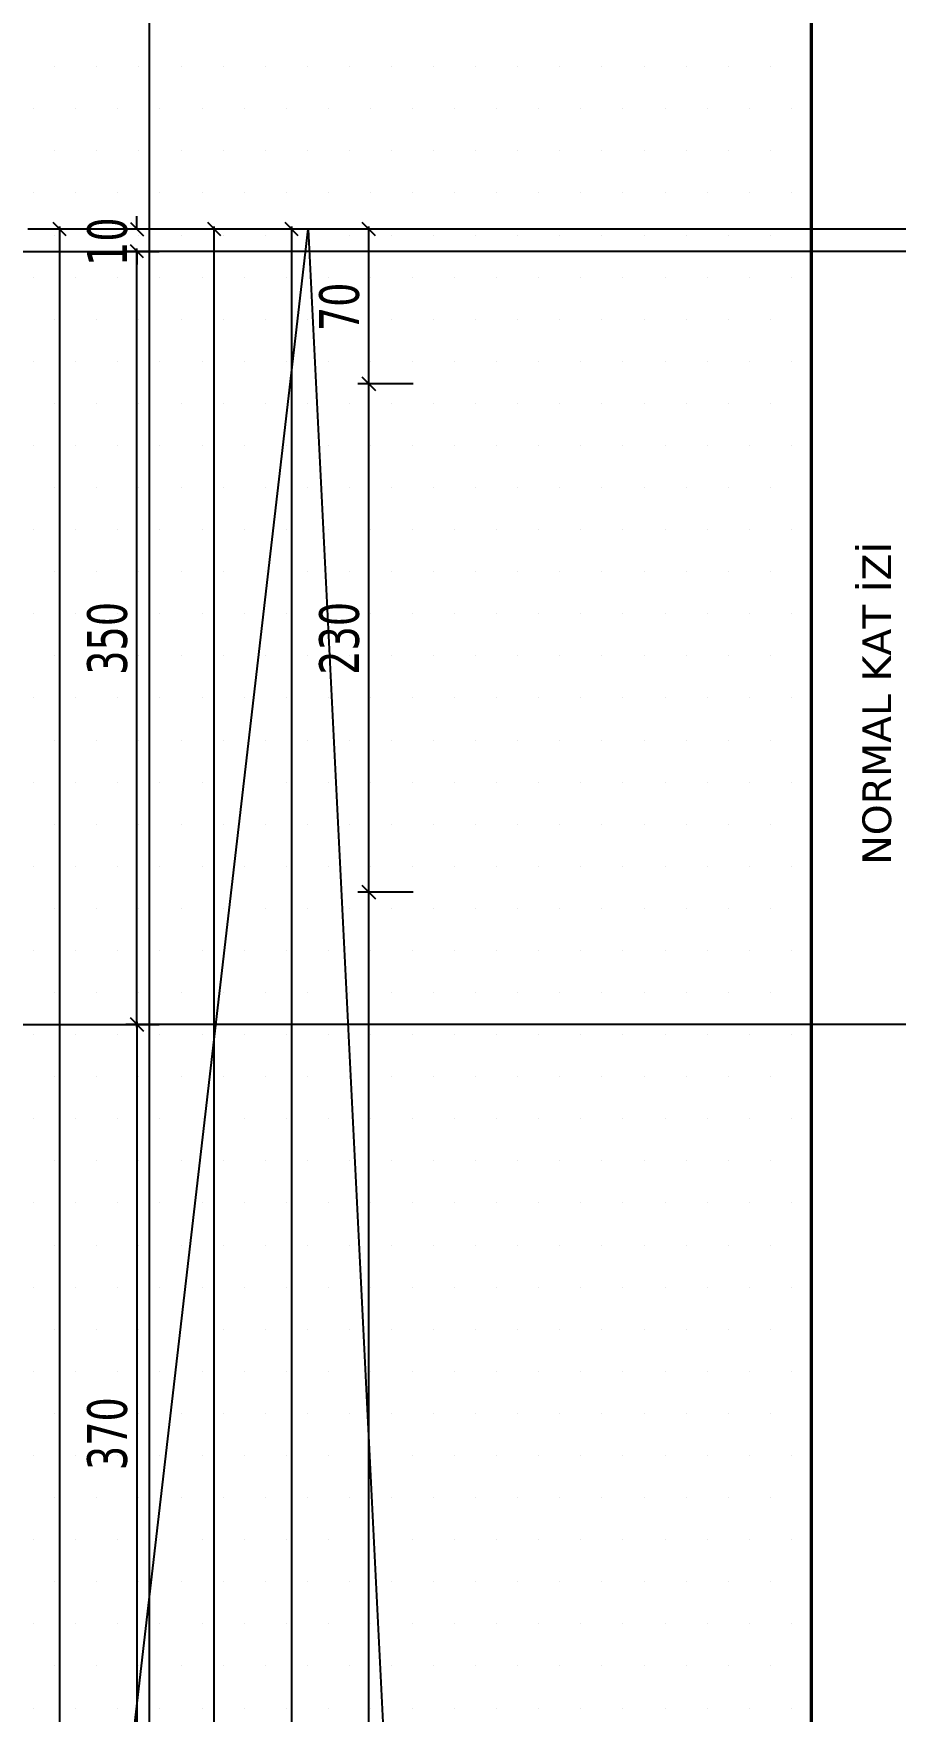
# Model space of a CAD drawing. Header units: millimetres. Extents: x 43168.9 to 43194.6, y -25545.1 to -25543.4.
# Drawn here: x 43171.4535 to 43171.5315, y -25543.9721 to -25543.8202 of the extents above; entities that cross this region are included whole.
import ezdxf
from ezdxf.enums import TextEntityAlignment as Align

# ---------------------------------------------------------------- set-up
doc = ezdxf.new("R2010")
doc.units = ezdxf.units.MM
doc.header["$LTSCALE"] = 200
doc.linetypes.add('DASHDOT', pattern=[1, 0.5, -0.25, 0, -0.25])
doc.linetypes.add('DASHDOT2', pattern=[0.5, 0.25, -0.125, 0, -0.125])
for name, color, linetype in [('aks_sgh', 5, 'DASHDOT2'), ('olcuaks_sgh', 41, 'Continuous'), ('olcudis_sgh', 185, 'Continuous'), ('vaziyet-01_sgh', 33, 'Continuous'), ('yapi-yaklasma_sgh', 41, 'DASHDOT'), ('yazi-merdi_sgh', 9, 'Continuous')]:
    doc.layers.add(name, color=color, linetype=linetype)
doc.layers.add('cim_sgh', color=7, linetype='Continuous', true_color=0x248f00)
doc.styles.add('dim', font='VERDANA.TTF', dxfattribs={"width": 0.7})
doc.styles.add('text1', font='VERDANA.TTF')

msp = doc.modelspace()

# ---------------------------------------------------------------- linework, layer by layer
at = {"color": 0, "linetype": 'ByBlock', "lineweight": -2}
for p, q in [((43171.45648, -25543.83852), (43171.45528, -25543.83732)), ((43171.46228, -25543.83732), (43171.46348, -25543.83852)), ((43171.47048, -25543.83852), (43171.46928, -25543.83732)), ((43171.47748, -25543.83852), (43171.47628, -25543.83732)), ((43171.48448, -25543.83852), (43171.48328, -25543.83732)), ((43171.46348, -25543.84052), (43171.46228, -25543.83932)), ((43171.46348, -25543.84052), (43171.46228, -25543.83932)), ((43171.48448, -25543.85252), (43171.48328, -25543.85132)), ((43171.48328, -25543.85132), (43171.48448, -25543.85252)), ((43171.48448, -25543.89852), (43171.48328, -25543.89732)), ((43171.48328, -25543.89732), (43171.48448, -25543.89852)), ((43171.46228, -25543.90931), (43171.46348, -25543.91051)), ((43171.46348, -25543.91051), (43171.46228, -25543.90931))]:
    msp.add_line(p, q, dxfattribs=at)
for p, q in [((43171.4422, -25543.83992), (43171.46488, -25543.83992)), ((43171.4422, -25543.90991), (43171.46488, -25543.90991))]:
    msp.add_line(p, q)
at = {"layer": 'aks_sgh'}
for p, q in [((43172.26688, -25543.83992), (43171.46488, -25543.83992)), ((43172.26688, -25543.90991), (43171.46488, -25543.90991))]:
    msp.add_line(p, q, dxfattribs=at)
at = {"layer": 'cim_sgh'}
for p, q in [((43171.45544, -25543.8232), (43171.45544, -25543.8232)), ((43171.45925, -25543.8232), (43171.45925, -25543.8232)), ((43171.46306, -25543.8232), (43171.46306, -25543.8232)), ((43171.46687, -25543.8232), (43171.46687, -25543.8232)), ((43171.47068, -25543.8232), (43171.47068, -25543.8232)), ((43171.47449, -25543.8232), (43171.47449, -25543.8232)), ((43171.4783, -25543.8232), (43171.4783, -25543.8232)), ((43171.48211, -25543.8232), (43171.48211, -25543.8232)), ((43171.48592, -25543.8232), (43171.48592, -25543.8232)), ((43171.48973, -25543.8232), (43171.48973, -25543.8232)), ((43171.49354, -25543.8232), (43171.49354, -25543.8232)), ((43171.49735, -25543.8232), (43171.49735, -25543.8232)), ((43171.50116, -25543.8232), (43171.50116, -25543.8232)), ((43171.50497, -25543.8232), (43171.50497, -25543.8232)), ((43171.50878, -25543.8232), (43171.50878, -25543.8232)), ((43171.51259, -25543.8232), (43171.51259, -25543.8232)), ((43171.5164, -25543.8232), (43171.5164, -25543.8232)), ((43171.52021, -25543.8232), (43171.52021, -25543.8232)), ((43171.45353, -25543.82701), (43171.45353, -25543.82701)), ((43171.45734, -25543.82701), (43171.45734, -25543.82701)), ((43171.46115, -25543.82701), (43171.46115, -25543.82701)), ((43171.46496, -25543.82701), (43171.46496, -25543.82701)), ((43171.46877, -25543.82701), (43171.46877, -25543.82701)), ((43171.47258, -25543.82701), (43171.47258, -25543.82701)), ((43171.47639, -25543.82701), (43171.47639, -25543.82701)), ((43171.4802, -25543.82701), (43171.4802, -25543.82701)), ((43171.48401, -25543.82701), (43171.48401, -25543.82701)), ((43171.48782, -25543.82701), (43171.48782, -25543.82701)), ((43171.49163, -25543.82701), (43171.49163, -25543.82701)), ((43171.49544, -25543.82701), (43171.49544, -25543.82701)), ((43171.49925, -25543.82701), (43171.49925, -25543.82701)), ((43171.50306, -25543.82701), (43171.50306, -25543.82701)), ((43171.50687, -25543.82701), (43171.50687, -25543.82701)), ((43171.51068, -25543.82701), (43171.51068, -25543.82701)), ((43171.51449, -25543.82701), (43171.51449, -25543.82701)), ((43171.5183, -25543.82701), (43171.5183, -25543.82701)), ((43171.52211, -25543.82701), (43171.52211, -25543.82701)), ((43171.45544, -25543.83082), (43171.45544, -25543.83082)), ((43171.45925, -25543.83082), (43171.45925, -25543.83082)), ((43171.46306, -25543.83082), (43171.46306, -25543.83082)), ((43171.46687, -25543.83082), (43171.46687, -25543.83082)), ((43171.47068, -25543.83082), (43171.47068, -25543.83082)), ((43171.47449, -25543.83082), (43171.47449, -25543.83082)), ((43171.4783, -25543.83082), (43171.4783, -25543.83082)), ((43171.48211, -25543.83082), (43171.48211, -25543.83082)), ((43171.48592, -25543.83082), (43171.48592, -25543.83082)), ((43171.48973, -25543.83082), (43171.48973, -25543.83082)), ((43171.49354, -25543.83082), (43171.49354, -25543.83082)), ((43171.49735, -25543.83082), (43171.49735, -25543.83082)), ((43171.50116, -25543.83082), (43171.50116, -25543.83082)), ((43171.50497, -25543.83082), (43171.50497, -25543.83082)), ((43171.50878, -25543.83082), (43171.50878, -25543.83082)), ((43171.51259, -25543.83082), (43171.51259, -25543.83082)), ((43171.5164, -25543.83082), (43171.5164, -25543.83082)), ((43171.52021, -25543.83082), (43171.52021, -25543.83082)), ((43171.45353, -25543.83463), (43171.45353, -25543.83463)), ((43171.45734, -25543.83463), (43171.45734, -25543.83463)), ((43171.46115, -25543.83463), (43171.46115, -25543.83463)), ((43171.46496, -25543.83463), (43171.46496, -25543.83463)), ((43171.46877, -25543.83463), (43171.46877, -25543.83463)), ((43171.47258, -25543.83463), (43171.47258, -25543.83463)), ((43171.47639, -25543.83463), (43171.47639, -25543.83463)), ((43171.4802, -25543.83463), (43171.4802, -25543.83463)), ((43171.48401, -25543.83463), (43171.48401, -25543.83463)), ((43171.48782, -25543.83463), (43171.48782, -25543.83463)), ((43171.49163, -25543.83463), (43171.49163, -25543.83463)), ((43171.49544, -25543.83463), (43171.49544, -25543.83463)), ((43171.49925, -25543.83463), (43171.49925, -25543.83463)), ((43171.50306, -25543.83463), (43171.50306, -25543.83463)), ((43171.50687, -25543.83463), (43171.50687, -25543.83463)), ((43171.51068, -25543.83463), (43171.51068, -25543.83463)), ((43171.51449, -25543.83463), (43171.51449, -25543.83463)), ((43171.5183, -25543.83463), (43171.5183, -25543.83463)), ((43171.52211, -25543.83463), (43171.52211, -25543.83463)), ((43171.45544, -25543.83844), (43171.45544, -25543.83844)), ((43171.45925, -25543.83844), (43171.45925, -25543.83844)), ((43171.46306, -25543.83844), (43171.46306, -25543.83844)), ((43171.46687, -25543.83844), (43171.46687, -25543.83844)), ((43171.47068, -25543.83844), (43171.47068, -25543.83844)), ((43171.47449, -25543.83844), (43171.47449, -25543.83844)), ((43171.4783, -25543.83844), (43171.4783, -25543.83844)), ((43171.48211, -25543.83844), (43171.48211, -25543.83844)), ((43171.48592, -25543.83844), (43171.48592, -25543.83844)), ((43171.48973, -25543.83844), (43171.48973, -25543.83844)), ((43171.49354, -25543.83844), (43171.49354, -25543.83844)), ((43171.49735, -25543.83844), (43171.49735, -25543.83844)), ((43171.50116, -25543.83844), (43171.50116, -25543.83844)), ((43171.50497, -25543.83844), (43171.50497, -25543.83844)), ((43171.50878, -25543.83844), (43171.50878, -25543.83844)), ((43171.51259, -25543.83844), (43171.51259, -25543.83844)), ((43171.5164, -25543.83844), (43171.5164, -25543.83844)), ((43171.52021, -25543.83844), (43171.52021, -25543.83844)), ((43171.45353, -25543.84225), (43171.45353, -25543.84225)), ((43171.45734, -25543.84225), (43171.45734, -25543.84225)), ((43171.46115, -25543.84225), (43171.46115, -25543.84225)), ((43171.46496, -25543.84225), (43171.46496, -25543.84225)), ((43171.46877, -25543.84225), (43171.46877, -25543.84225)), ((43171.47258, -25543.84225), (43171.47258, -25543.84225)), ((43171.47639, -25543.84225), (43171.47639, -25543.84225)), ((43171.4802, -25543.84225), (43171.4802, -25543.84225)), ((43171.48401, -25543.84225), (43171.48401, -25543.84225)), ((43171.48782, -25543.84225), (43171.48782, -25543.84225)), ((43171.49163, -25543.84225), (43171.49163, -25543.84225)), ((43171.49544, -25543.84225), (43171.49544, -25543.84225)), ((43171.49925, -25543.84225), (43171.49925, -25543.84225)), ((43171.50306, -25543.84225), (43171.50306, -25543.84225)), ((43171.50687, -25543.84225), (43171.50687, -25543.84225)), ((43171.51068, -25543.84225), (43171.51068, -25543.84225)), ((43171.51449, -25543.84225), (43171.51449, -25543.84225)), ((43171.5183, -25543.84225), (43171.5183, -25543.84225)), ((43171.52211, -25543.84225), (43171.52211, -25543.84225)), ((43171.45544, -25543.84606), (43171.45544, -25543.84606)), ((43171.45925, -25543.84606), (43171.45925, -25543.84606)), ((43171.46306, -25543.84606), (43171.46306, -25543.84606)), ((43171.46687, -25543.84606), (43171.46687, -25543.84606)), ((43171.47068, -25543.84606), (43171.47068, -25543.84606)), ((43171.47449, -25543.84606), (43171.47449, -25543.84606)), ((43171.4783, -25543.84606), (43171.4783, -25543.84606)), ((43171.48211, -25543.84606), (43171.48211, -25543.84606)), ((43171.48592, -25543.84606), (43171.48592, -25543.84606)), ((43171.48973, -25543.84606), (43171.48973, -25543.84606)), ((43171.49354, -25543.84606), (43171.49354, -25543.84606)), ((43171.49735, -25543.84606), (43171.49735, -25543.84606)), ((43171.50116, -25543.84606), (43171.50116, -25543.84606)), ((43171.50497, -25543.84606), (43171.50497, -25543.84606)), ((43171.50878, -25543.84606), (43171.50878, -25543.84606)), ((43171.51259, -25543.84606), (43171.51259, -25543.84606)), ((43171.5164, -25543.84606), (43171.5164, -25543.84606)), ((43171.52021, -25543.84606), (43171.52021, -25543.84606)), ((43171.45353, -25543.84987), (43171.45353, -25543.84987)), ((43171.45734, -25543.84987), (43171.45734, -25543.84987)), ((43171.46115, -25543.84987), (43171.46115, -25543.84987)), ((43171.46496, -25543.84987), (43171.46496, -25543.84987)), ((43171.46877, -25543.84987), (43171.46877, -25543.84987)), ((43171.47258, -25543.84987), (43171.47258, -25543.84987)), ((43171.47639, -25543.84987), (43171.47639, -25543.84987)), ((43171.4802, -25543.84987), (43171.4802, -25543.84987)), ((43171.48401, -25543.84987), (43171.48401, -25543.84987)), ((43171.48782, -25543.84987), (43171.48782, -25543.84987)), ((43171.49163, -25543.84987), (43171.49163, -25543.84987)), ((43171.49544, -25543.84987), (43171.49544, -25543.84987)), ((43171.49925, -25543.84987), (43171.49925, -25543.84987)), ((43171.50306, -25543.84987), (43171.50306, -25543.84987)), ((43171.50687, -25543.84987), (43171.50687, -25543.84987)), ((43171.51068, -25543.84987), (43171.51068, -25543.84987)), ((43171.51449, -25543.84987), (43171.51449, -25543.84987)), ((43171.5183, -25543.84987), (43171.5183, -25543.84987)), ((43171.52211, -25543.84987), (43171.52211, -25543.84987)), ((43171.45544, -25543.85368), (43171.45544, -25543.85368)), ((43171.45925, -25543.85368), (43171.45925, -25543.85368)), ((43171.46306, -25543.85368), (43171.46306, -25543.85368)), ((43171.46687, -25543.85368), (43171.46687, -25543.85368)), ((43171.47068, -25543.85368), (43171.47068, -25543.85368)), ((43171.47449, -25543.85368), (43171.47449, -25543.85368)), ((43171.4783, -25543.85368), (43171.4783, -25543.85368)), ((43171.48211, -25543.85368), (43171.48211, -25543.85368)), ((43171.48592, -25543.85368), (43171.48592, -25543.85368)), ((43171.48973, -25543.85368), (43171.48973, -25543.85368)), ((43171.49354, -25543.85368), (43171.49354, -25543.85368)), ((43171.49735, -25543.85368), (43171.49735, -25543.85368)), ((43171.50116, -25543.85368), (43171.50116, -25543.85368)), ((43171.50497, -25543.85368), (43171.50497, -25543.85368)), ((43171.50878, -25543.85368), (43171.50878, -25543.85368)), ((43171.51259, -25543.85368), (43171.51259, -25543.85368)), ((43171.5164, -25543.85368), (43171.5164, -25543.85368)), ((43171.52021, -25543.85368), (43171.52021, -25543.85368)), ((43171.45353, -25543.85749), (43171.45353, -25543.85749)), ((43171.45734, -25543.85749), (43171.45734, -25543.85749)), ((43171.46115, -25543.85749), (43171.46115, -25543.85749)), ((43171.46496, -25543.85749), (43171.46496, -25543.85749)), ((43171.46877, -25543.85749), (43171.46877, -25543.85749)), ((43171.47258, -25543.85749), (43171.47258, -25543.85749)), ((43171.47639, -25543.85749), (43171.47639, -25543.85749)), ((43171.4802, -25543.85749), (43171.4802, -25543.85749)), ((43171.48401, -25543.85749), (43171.48401, -25543.85749)), ((43171.48782, -25543.85749), (43171.48782, -25543.85749)), ((43171.49163, -25543.85749), (43171.49163, -25543.85749)), ((43171.49544, -25543.85749), (43171.49544, -25543.85749)), ((43171.49925, -25543.85749), (43171.49925, -25543.85749)), ((43171.50306, -25543.85749), (43171.50306, -25543.85749)), ((43171.50687, -25543.85749), (43171.50687, -25543.85749)), ((43171.51068, -25543.85749), (43171.51068, -25543.85749)), ((43171.51449, -25543.85749), (43171.51449, -25543.85749)), ((43171.5183, -25543.85749), (43171.5183, -25543.85749)), ((43171.52211, -25543.85749), (43171.52211, -25543.85749)), ((43171.45544, -25543.8613), (43171.45544, -25543.8613)), ((43171.45925, -25543.8613), (43171.45925, -25543.8613)), ((43171.46306, -25543.8613), (43171.46306, -25543.8613)), ((43171.46687, -25543.8613), (43171.46687, -25543.8613)), ((43171.47068, -25543.8613), (43171.47068, -25543.8613)), ((43171.47449, -25543.8613), (43171.47449, -25543.8613)), ((43171.4783, -25543.8613), (43171.4783, -25543.8613)), ((43171.48211, -25543.8613), (43171.48211, -25543.8613)), ((43171.48592, -25543.8613), (43171.48592, -25543.8613)), ((43171.48973, -25543.8613), (43171.48973, -25543.8613)), ((43171.49354, -25543.8613), (43171.49354, -25543.8613)), ((43171.49735, -25543.8613), (43171.49735, -25543.8613)), ((43171.50116, -25543.8613), (43171.50116, -25543.8613)), ((43171.50497, -25543.8613), (43171.50497, -25543.8613)), ((43171.50878, -25543.8613), (43171.50878, -25543.8613)), ((43171.51259, -25543.8613), (43171.51259, -25543.8613)), ((43171.5164, -25543.8613), (43171.5164, -25543.8613)), ((43171.52021, -25543.8613), (43171.52021, -25543.8613)), ((43171.45353, -25543.86511), (43171.45353, -25543.86511)), ((43171.45734, -25543.86511), (43171.45734, -25543.86511)), ((43171.46115, -25543.86511), (43171.46115, -25543.86511)), ((43171.46496, -25543.86511), (43171.46496, -25543.86511)), ((43171.46877, -25543.86511), (43171.46877, -25543.86511)), ((43171.47258, -25543.86511), (43171.47258, -25543.86511)), ((43171.47639, -25543.86511), (43171.47639, -25543.86511)), ((43171.4802, -25543.86511), (43171.4802, -25543.86511)), ((43171.48401, -25543.86511), (43171.48401, -25543.86511)), ((43171.48782, -25543.86511), (43171.48782, -25543.86511)), ((43171.49163, -25543.86511), (43171.49163, -25543.86511)), ((43171.49544, -25543.86511), (43171.49544, -25543.86511)), ((43171.49925, -25543.86511), (43171.49925, -25543.86511)), ((43171.50306, -25543.86511), (43171.50306, -25543.86511)), ((43171.50687, -25543.86511), (43171.50687, -25543.86511)), ((43171.51068, -25543.86511), (43171.51068, -25543.86511)), ((43171.51449, -25543.86511), (43171.51449, -25543.86511)), ((43171.5183, -25543.86511), (43171.5183, -25543.86511)), ((43171.52211, -25543.86511), (43171.52211, -25543.86511)), ((43171.45544, -25543.86892), (43171.45544, -25543.86892)), ((43171.45925, -25543.86892), (43171.45925, -25543.86892)), ((43171.46306, -25543.86892), (43171.46306, -25543.86892)), ((43171.46687, -25543.86892), (43171.46687, -25543.86892)), ((43171.47068, -25543.86892), (43171.47068, -25543.86892)), ((43171.47449, -25543.86892), (43171.47449, -25543.86892)), ((43171.4783, -25543.86892), (43171.4783, -25543.86892)), ((43171.48211, -25543.86892), (43171.48211, -25543.86892)), ((43171.48592, -25543.86892), (43171.48592, -25543.86892)), ((43171.48973, -25543.86892), (43171.48973, -25543.86892)), ((43171.49354, -25543.86892), (43171.49354, -25543.86892)), ((43171.49735, -25543.86892), (43171.49735, -25543.86892)), ((43171.50116, -25543.86892), (43171.50116, -25543.86892)), ((43171.50497, -25543.86892), (43171.50497, -25543.86892)), ((43171.50878, -25543.86892), (43171.50878, -25543.86892)), ((43171.51259, -25543.86892), (43171.51259, -25543.86892)), ((43171.5164, -25543.86892), (43171.5164, -25543.86892)), ((43171.52021, -25543.86892), (43171.52021, -25543.86892)), ((43171.45353, -25543.87273), (43171.45353, -25543.87273)), ((43171.45734, -25543.87273), (43171.45734, -25543.87273)), ((43171.46115, -25543.87273), (43171.46115, -25543.87273)), ((43171.46496, -25543.87273), (43171.46496, -25543.87273)), ((43171.46877, -25543.87273), (43171.46877, -25543.87273)), ((43171.47258, -25543.87273), (43171.47258, -25543.87273)), ((43171.47639, -25543.87273), (43171.47639, -25543.87273)), ((43171.4802, -25543.87273), (43171.4802, -25543.87273)), ((43171.48401, -25543.87273), (43171.48401, -25543.87273)), ((43171.48782, -25543.87273), (43171.48782, -25543.87273)), ((43171.49163, -25543.87273), (43171.49163, -25543.87273)), ((43171.49544, -25543.87273), (43171.49544, -25543.87273)), ((43171.49925, -25543.87273), (43171.49925, -25543.87273)), ((43171.50306, -25543.87273), (43171.50306, -25543.87273)), ((43171.50687, -25543.87273), (43171.50687, -25543.87273)), ((43171.51068, -25543.87273), (43171.51068, -25543.87273)), ((43171.51449, -25543.87273), (43171.51449, -25543.87273)), ((43171.5183, -25543.87273), (43171.5183, -25543.87273)), ((43171.52211, -25543.87273), (43171.52211, -25543.87273)), ((43171.45544, -25543.87654), (43171.45544, -25543.87654)), ((43171.45925, -25543.87654), (43171.45925, -25543.87654)), ((43171.46306, -25543.87654), (43171.46306, -25543.87654)), ((43171.46687, -25543.87654), (43171.46687, -25543.87654)), ((43171.47068, -25543.87654), (43171.47068, -25543.87654)), ((43171.47449, -25543.87654), (43171.47449, -25543.87654)), ((43171.4783, -25543.87654), (43171.4783, -25543.87654)), ((43171.48211, -25543.87654), (43171.48211, -25543.87654)), ((43171.48592, -25543.87654), (43171.48592, -25543.87654)), ((43171.48973, -25543.87654), (43171.48973, -25543.87654)), ((43171.49354, -25543.87654), (43171.49354, -25543.87654)), ((43171.49735, -25543.87654), (43171.49735, -25543.87654)), ((43171.50116, -25543.87654), (43171.50116, -25543.87654)), ((43171.50497, -25543.87654), (43171.50497, -25543.87654)), ((43171.50878, -25543.87654), (43171.50878, -25543.87654)), ((43171.51259, -25543.87654), (43171.51259, -25543.87654)), ((43171.5164, -25543.87654), (43171.5164, -25543.87654)), ((43171.52021, -25543.87654), (43171.52021, -25543.87654)), ((43171.45353, -25543.88035), (43171.45353, -25543.88035)), ((43171.45734, -25543.88035), (43171.45734, -25543.88035)), ((43171.46115, -25543.88035), (43171.46115, -25543.88035)), ((43171.46496, -25543.88035), (43171.46496, -25543.88035)), ((43171.46877, -25543.88035), (43171.46877, -25543.88035)), ((43171.47258, -25543.88035), (43171.47258, -25543.88035)), ((43171.47639, -25543.88035), (43171.47639, -25543.88035)), ((43171.4802, -25543.88035), (43171.4802, -25543.88035)), ((43171.48401, -25543.88035), (43171.48401, -25543.88035)), ((43171.48782, -25543.88035), (43171.48782, -25543.88035)), ((43171.49163, -25543.88035), (43171.49163, -25543.88035)), ((43171.49544, -25543.88035), (43171.49544, -25543.88035)), ((43171.49925, -25543.88035), (43171.49925, -25543.88035)), ((43171.50306, -25543.88035), (43171.50306, -25543.88035)), ((43171.50687, -25543.88035), (43171.50687, -25543.88035)), ((43171.51068, -25543.88035), (43171.51068, -25543.88035)), ((43171.51449, -25543.88035), (43171.51449, -25543.88035)), ((43171.5183, -25543.88035), (43171.5183, -25543.88035)), ((43171.52211, -25543.88035), (43171.52211, -25543.88035)), ((43171.45544, -25543.88416), (43171.45544, -25543.88416)), ((43171.45925, -25543.88416), (43171.45925, -25543.88416)), ((43171.46306, -25543.88416), (43171.46306, -25543.88416)), ((43171.46687, -25543.88416), (43171.46687, -25543.88416)), ((43171.47068, -25543.88416), (43171.47068, -25543.88416)), ((43171.47449, -25543.88416), (43171.47449, -25543.88416)), ((43171.4783, -25543.88416), (43171.4783, -25543.88416)), ((43171.48211, -25543.88416), (43171.48211, -25543.88416)), ((43171.48592, -25543.88416), (43171.48592, -25543.88416)), ((43171.48973, -25543.88416), (43171.48973, -25543.88416)), ((43171.49354, -25543.88416), (43171.49354, -25543.88416)), ((43171.49735, -25543.88416), (43171.49735, -25543.88416)), ((43171.50116, -25543.88416), (43171.50116, -25543.88416)), ((43171.50497, -25543.88416), (43171.50497, -25543.88416)), ((43171.50878, -25543.88416), (43171.50878, -25543.88416)), ((43171.51259, -25543.88416), (43171.51259, -25543.88416)), ((43171.5164, -25543.88416), (43171.5164, -25543.88416)), ((43171.52021, -25543.88416), (43171.52021, -25543.88416)), ((43171.45353, -25543.88797), (43171.45353, -25543.88797)), ((43171.45734, -25543.88797), (43171.45734, -25543.88797)), ((43171.46115, -25543.88797), (43171.46115, -25543.88797)), ((43171.46496, -25543.88797), (43171.46496, -25543.88797)), ((43171.46877, -25543.88797), (43171.46877, -25543.88797)), ((43171.47258, -25543.88797), (43171.47258, -25543.88797)), ((43171.47639, -25543.88797), (43171.47639, -25543.88797)), ((43171.4802, -25543.88797), (43171.4802, -25543.88797)), ((43171.48401, -25543.88797), (43171.48401, -25543.88797)), ((43171.48782, -25543.88797), (43171.48782, -25543.88797)), ((43171.49163, -25543.88797), (43171.49163, -25543.88797)), ((43171.49544, -25543.88797), (43171.49544, -25543.88797)), ((43171.49925, -25543.88797), (43171.49925, -25543.88797)), ((43171.50306, -25543.88797), (43171.50306, -25543.88797)), ((43171.50687, -25543.88797), (43171.50687, -25543.88797)), ((43171.51068, -25543.88797), (43171.51068, -25543.88797)), ((43171.51449, -25543.88797), (43171.51449, -25543.88797)), ((43171.5183, -25543.88797), (43171.5183, -25543.88797)), ((43171.52211, -25543.88797), (43171.52211, -25543.88797)), ((43171.45544, -25543.89178), (43171.45544, -25543.89178)), ((43171.45925, -25543.89178), (43171.45925, -25543.89178)), ((43171.46306, -25543.89178), (43171.46306, -25543.89178)), ((43171.46687, -25543.89178), (43171.46687, -25543.89178)), ((43171.47068, -25543.89178), (43171.47068, -25543.89178)), ((43171.47449, -25543.89178), (43171.47449, -25543.89178)), ((43171.4783, -25543.89178), (43171.4783, -25543.89178)), ((43171.48211, -25543.89178), (43171.48211, -25543.89178)), ((43171.48592, -25543.89178), (43171.48592, -25543.89178)), ((43171.48973, -25543.89178), (43171.48973, -25543.89178)), ((43171.49354, -25543.89178), (43171.49354, -25543.89178)), ((43171.49735, -25543.89178), (43171.49735, -25543.89178)), ((43171.50116, -25543.89178), (43171.50116, -25543.89178)), ((43171.50497, -25543.89178), (43171.50497, -25543.89178)), ((43171.50878, -25543.89178), (43171.50878, -25543.89178)), ((43171.51259, -25543.89178), (43171.51259, -25543.89178)), ((43171.5164, -25543.89178), (43171.5164, -25543.89178)), ((43171.52021, -25543.89178), (43171.52021, -25543.89178)), ((43171.45353, -25543.89559), (43171.45353, -25543.89559)), ((43171.45734, -25543.89559), (43171.45734, -25543.89559)), ((43171.46115, -25543.89559), (43171.46115, -25543.89559)), ((43171.46496, -25543.89559), (43171.46496, -25543.89559)), ((43171.46877, -25543.89559), (43171.46877, -25543.89559)), ((43171.47258, -25543.89559), (43171.47258, -25543.89559)), ((43171.47639, -25543.89559), (43171.47639, -25543.89559)), ((43171.4802, -25543.89559), (43171.4802, -25543.89559)), ((43171.48401, -25543.89559), (43171.48401, -25543.89559)), ((43171.48782, -25543.89559), (43171.48782, -25543.89559)), ((43171.49163, -25543.89559), (43171.49163, -25543.89559)), ((43171.49544, -25543.89559), (43171.49544, -25543.89559)), ((43171.49925, -25543.89559), (43171.49925, -25543.89559)), ((43171.50306, -25543.89559), (43171.50306, -25543.89559)), ((43171.50687, -25543.89559), (43171.50687, -25543.89559)), ((43171.51068, -25543.89559), (43171.51068, -25543.89559)), ((43171.51449, -25543.89559), (43171.51449, -25543.89559)), ((43171.5183, -25543.89559), (43171.5183, -25543.89559)), ((43171.52211, -25543.89559), (43171.52211, -25543.89559)), ((43171.45544, -25543.8994), (43171.45544, -25543.8994)), ((43171.45925, -25543.8994), (43171.45925, -25543.8994)), ((43171.46306, -25543.8994), (43171.46306, -25543.8994)), ((43171.46687, -25543.8994), (43171.46687, -25543.8994)), ((43171.47068, -25543.8994), (43171.47068, -25543.8994)), ((43171.47449, -25543.8994), (43171.47449, -25543.8994)), ((43171.4783, -25543.8994), (43171.4783, -25543.8994)), ((43171.48211, -25543.8994), (43171.48211, -25543.8994)), ((43171.48592, -25543.8994), (43171.48592, -25543.8994)), ((43171.48973, -25543.8994), (43171.48973, -25543.8994)), ((43171.49354, -25543.8994), (43171.49354, -25543.8994)), ((43171.49735, -25543.8994), (43171.49735, -25543.8994)), ((43171.50116, -25543.8994), (43171.50116, -25543.8994)), ((43171.50497, -25543.8994), (43171.50497, -25543.8994)), ((43171.50878, -25543.8994), (43171.50878, -25543.8994)), ((43171.51259, -25543.8994), (43171.51259, -25543.8994)), ((43171.5164, -25543.8994), (43171.5164, -25543.8994)), ((43171.52021, -25543.8994), (43171.52021, -25543.8994)), ((43171.45353, -25543.90321), (43171.45353, -25543.90321)), ((43171.45734, -25543.90321), (43171.45734, -25543.90321)), ((43171.46115, -25543.90321), (43171.46115, -25543.90321)), ((43171.46496, -25543.90321), (43171.46496, -25543.90321)), ((43171.46877, -25543.90321), (43171.46877, -25543.90321)), ((43171.47258, -25543.90321), (43171.47258, -25543.90321)), ((43171.47639, -25543.90321), (43171.47639, -25543.90321)), ((43171.4802, -25543.90321), (43171.4802, -25543.90321)), ((43171.48401, -25543.90321), (43171.48401, -25543.90321)), ((43171.48782, -25543.90321), (43171.48782, -25543.90321)), ((43171.49163, -25543.90321), (43171.49163, -25543.90321)), ((43171.49544, -25543.90321), (43171.49544, -25543.90321)), ((43171.49925, -25543.90321), (43171.49925, -25543.90321)), ((43171.50306, -25543.90321), (43171.50306, -25543.90321)), ((43171.50687, -25543.90321), (43171.50687, -25543.90321)), ((43171.51068, -25543.90321), (43171.51068, -25543.90321)), ((43171.51449, -25543.90321), (43171.51449, -25543.90321)), ((43171.5183, -25543.90321), (43171.5183, -25543.90321)), ((43171.52211, -25543.90321), (43171.52211, -25543.90321)), ((43171.45544, -25543.90702), (43171.45544, -25543.90702)), ((43171.45925, -25543.90702), (43171.45925, -25543.90702)), ((43171.46306, -25543.90702), (43171.46306, -25543.90702)), ((43171.46687, -25543.90702), (43171.46687, -25543.90702)), ((43171.47068, -25543.90702), (43171.47068, -25543.90702)), ((43171.47449, -25543.90702), (43171.47449, -25543.90702)), ((43171.4783, -25543.90702), (43171.4783, -25543.90702)), ((43171.48211, -25543.90702), (43171.48211, -25543.90702)), ((43171.48592, -25543.90702), (43171.48592, -25543.90702)), ((43171.48973, -25543.90702), (43171.48973, -25543.90702)), ((43171.49354, -25543.90702), (43171.49354, -25543.90702)), ((43171.49735, -25543.90702), (43171.49735, -25543.90702)), ((43171.50116, -25543.90702), (43171.50116, -25543.90702)), ((43171.50497, -25543.90702), (43171.50497, -25543.90702)), ((43171.50878, -25543.90702), (43171.50878, -25543.90702)), ((43171.51259, -25543.90702), (43171.51259, -25543.90702)), ((43171.5164, -25543.90702), (43171.5164, -25543.90702)), ((43171.52021, -25543.90702), (43171.52021, -25543.90702)), ((43171.45353, -25543.91083), (43171.45353, -25543.91083)), ((43171.45734, -25543.91083), (43171.45734, -25543.91083)), ((43171.46115, -25543.91083), (43171.46115, -25543.91083)), ((43171.46496, -25543.91083), (43171.46496, -25543.91083)), ((43171.46877, -25543.91083), (43171.46877, -25543.91083)), ((43171.47258, -25543.91083), (43171.47258, -25543.91083)), ((43171.47639, -25543.91083), (43171.47639, -25543.91083)), ((43171.4802, -25543.91083), (43171.4802, -25543.91083)), ((43171.48401, -25543.91083), (43171.48401, -25543.91083)), ((43171.48782, -25543.91083), (43171.48782, -25543.91083)), ((43171.49163, -25543.91083), (43171.49163, -25543.91083)), ((43171.49544, -25543.91083), (43171.49544, -25543.91083)), ((43171.49925, -25543.91083), (43171.49925, -25543.91083)), ((43171.50306, -25543.91083), (43171.50306, -25543.91083)), ((43171.50687, -25543.91083), (43171.50687, -25543.91083)), ((43171.51068, -25543.91083), (43171.51068, -25543.91083)), ((43171.51449, -25543.91083), (43171.51449, -25543.91083)), ((43171.5183, -25543.91083), (43171.5183, -25543.91083)), ((43171.52211, -25543.91083), (43171.52211, -25543.91083)), ((43171.45544, -25543.91464), (43171.45544, -25543.91464)), ((43171.45925, -25543.91464), (43171.45925, -25543.91464)), ((43171.46306, -25543.91464), (43171.46306, -25543.91464)), ((43171.46687, -25543.91464), (43171.46687, -25543.91464)), ((43171.47068, -25543.91464), (43171.47068, -25543.91464)), ((43171.47449, -25543.91464), (43171.47449, -25543.91464)), ((43171.4783, -25543.91464), (43171.4783, -25543.91464)), ((43171.48211, -25543.91464), (43171.48211, -25543.91464)), ((43171.48592, -25543.91464), (43171.48592, -25543.91464)), ((43171.48973, -25543.91464), (43171.48973, -25543.91464)), ((43171.49354, -25543.91464), (43171.49354, -25543.91464)), ((43171.49735, -25543.91464), (43171.49735, -25543.91464)), ((43171.50116, -25543.91464), (43171.50116, -25543.91464)), ((43171.50497, -25543.91464), (43171.50497, -25543.91464)), ((43171.50878, -25543.91464), (43171.50878, -25543.91464)), ((43171.51259, -25543.91464), (43171.51259, -25543.91464)), ((43171.5164, -25543.91464), (43171.5164, -25543.91464)), ((43171.52021, -25543.91464), (43171.52021, -25543.91464)), ((43171.45353, -25543.91845), (43171.45353, -25543.91845)), ((43171.45734, -25543.91845), (43171.45734, -25543.91845)), ((43171.46115, -25543.91845), (43171.46115, -25543.91845)), ((43171.46496, -25543.91845), (43171.46496, -25543.91845)), ((43171.46877, -25543.91845), (43171.46877, -25543.91845)), ((43171.47258, -25543.91845), (43171.47258, -25543.91845)), ((43171.47639, -25543.91845), (43171.47639, -25543.91845)), ((43171.4802, -25543.91845), (43171.4802, -25543.91845)), ((43171.48401, -25543.91845), (43171.48401, -25543.91845)), ((43171.48782, -25543.91845), (43171.48782, -25543.91845)), ((43171.49163, -25543.91845), (43171.49163, -25543.91845)), ((43171.49544, -25543.91845), (43171.49544, -25543.91845)), ((43171.49925, -25543.91845), (43171.49925, -25543.91845)), ((43171.50306, -25543.91845), (43171.50306, -25543.91845)), ((43171.50687, -25543.91845), (43171.50687, -25543.91845)), ((43171.51068, -25543.91845), (43171.51068, -25543.91845)), ((43171.51449, -25543.91845), (43171.51449, -25543.91845)), ((43171.5183, -25543.91845), (43171.5183, -25543.91845)), ((43171.52211, -25543.91845), (43171.52211, -25543.91845)), ((43171.45544, -25543.92226), (43171.45544, -25543.92226)), ((43171.45925, -25543.92226), (43171.45925, -25543.92226)), ((43171.46306, -25543.92226), (43171.46306, -25543.92226)), ((43171.46687, -25543.92226), (43171.46687, -25543.92226)), ((43171.47068, -25543.92226), (43171.47068, -25543.92226)), ((43171.47449, -25543.92226), (43171.47449, -25543.92226)), ((43171.4783, -25543.92226), (43171.4783, -25543.92226)), ((43171.48211, -25543.92226), (43171.48211, -25543.92226)), ((43171.48592, -25543.92226), (43171.48592, -25543.92226)), ((43171.48973, -25543.92226), (43171.48973, -25543.92226)), ((43171.49354, -25543.92226), (43171.49354, -25543.92226)), ((43171.49735, -25543.92226), (43171.49735, -25543.92226)), ((43171.50116, -25543.92226), (43171.50116, -25543.92226)), ((43171.50497, -25543.92226), (43171.50497, -25543.92226)), ((43171.50878, -25543.92226), (43171.50878, -25543.92226)), ((43171.51259, -25543.92226), (43171.51259, -25543.92226)), ((43171.5164, -25543.92226), (43171.5164, -25543.92226)), ((43171.52021, -25543.92226), (43171.52021, -25543.92226)), ((43171.45353, -25543.92607), (43171.45353, -25543.92607)), ((43171.45734, -25543.92607), (43171.45734, -25543.92607)), ((43171.46115, -25543.92607), (43171.46115, -25543.92607)), ((43171.46496, -25543.92607), (43171.46496, -25543.92607)), ((43171.46877, -25543.92607), (43171.46877, -25543.92607)), ((43171.47258, -25543.92607), (43171.47258, -25543.92607)), ((43171.47639, -25543.92607), (43171.47639, -25543.92607)), ((43171.4802, -25543.92607), (43171.4802, -25543.92607)), ((43171.48401, -25543.92607), (43171.48401, -25543.92607)), ((43171.48782, -25543.92607), (43171.48782, -25543.92607)), ((43171.49163, -25543.92607), (43171.49163, -25543.92607)), ((43171.49544, -25543.92607), (43171.49544, -25543.92607)), ((43171.49925, -25543.92607), (43171.49925, -25543.92607)), ((43171.50306, -25543.92607), (43171.50306, -25543.92607)), ((43171.50687, -25543.92607), (43171.50687, -25543.92607)), ((43171.51068, -25543.92607), (43171.51068, -25543.92607)), ((43171.51449, -25543.92607), (43171.51449, -25543.92607)), ((43171.5183, -25543.92607), (43171.5183, -25543.92607)), ((43171.52211, -25543.92607), (43171.52211, -25543.92607)), ((43171.45544, -25543.92988), (43171.45544, -25543.92988)), ((43171.45925, -25543.92988), (43171.45925, -25543.92988)), ((43171.46306, -25543.92988), (43171.46306, -25543.92988)), ((43171.46687, -25543.92988), (43171.46687, -25543.92988)), ((43171.47068, -25543.92988), (43171.47068, -25543.92988)), ((43171.47449, -25543.92988), (43171.47449, -25543.92988)), ((43171.4783, -25543.92988), (43171.4783, -25543.92988)), ((43171.48211, -25543.92988), (43171.48211, -25543.92988)), ((43171.48592, -25543.92988), (43171.48592, -25543.92988)), ((43171.48973, -25543.92988), (43171.48973, -25543.92988)), ((43171.49354, -25543.92988), (43171.49354, -25543.92988)), ((43171.49735, -25543.92988), (43171.49735, -25543.92988)), ((43171.50116, -25543.92988), (43171.50116, -25543.92988)), ((43171.50497, -25543.92988), (43171.50497, -25543.92988)), ((43171.50878, -25543.92988), (43171.50878, -25543.92988)), ((43171.51259, -25543.92988), (43171.51259, -25543.92988)), ((43171.5164, -25543.92988), (43171.5164, -25543.92988)), ((43171.52021, -25543.92988), (43171.52021, -25543.92988)), ((43171.45353, -25543.93369), (43171.45353, -25543.93369)), ((43171.45734, -25543.93369), (43171.45734, -25543.93369)), ((43171.46115, -25543.93369), (43171.46115, -25543.93369)), ((43171.46496, -25543.93369), (43171.46496, -25543.93369)), ((43171.46877, -25543.93369), (43171.46877, -25543.93369)), ((43171.47258, -25543.93369), (43171.47258, -25543.93369)), ((43171.47639, -25543.93369), (43171.47639, -25543.93369)), ((43171.4802, -25543.93369), (43171.4802, -25543.93369)), ((43171.48401, -25543.93369), (43171.48401, -25543.93369)), ((43171.48782, -25543.93369), (43171.48782, -25543.93369)), ((43171.49163, -25543.93369), (43171.49163, -25543.93369)), ((43171.49544, -25543.93369), (43171.49544, -25543.93369)), ((43171.49925, -25543.93369), (43171.49925, -25543.93369)), ((43171.50306, -25543.93369), (43171.50306, -25543.93369)), ((43171.50687, -25543.93369), (43171.50687, -25543.93369)), ((43171.51068, -25543.93369), (43171.51068, -25543.93369)), ((43171.51449, -25543.93369), (43171.51449, -25543.93369)), ((43171.5183, -25543.93369), (43171.5183, -25543.93369)), ((43171.52211, -25543.93369), (43171.52211, -25543.93369)), ((43171.45544, -25543.9375), (43171.45544, -25543.9375)), ((43171.45925, -25543.9375), (43171.45925, -25543.9375)), ((43171.46306, -25543.9375), (43171.46306, -25543.9375)), ((43171.46687, -25543.9375), (43171.46687, -25543.9375)), ((43171.47068, -25543.9375), (43171.47068, -25543.9375)), ((43171.47449, -25543.9375), (43171.47449, -25543.9375)), ((43171.4783, -25543.9375), (43171.4783, -25543.9375)), ((43171.48211, -25543.9375), (43171.48211, -25543.9375)), ((43171.48592, -25543.9375), (43171.48592, -25543.9375)), ((43171.48973, -25543.9375), (43171.48973, -25543.9375)), ((43171.49354, -25543.9375), (43171.49354, -25543.9375)), ((43171.49735, -25543.9375), (43171.49735, -25543.9375)), ((43171.50116, -25543.9375), (43171.50116, -25543.9375)), ((43171.50497, -25543.9375), (43171.50497, -25543.9375)), ((43171.50878, -25543.9375), (43171.50878, -25543.9375)), ((43171.51259, -25543.9375), (43171.51259, -25543.9375)), ((43171.5164, -25543.9375), (43171.5164, -25543.9375)), ((43171.52021, -25543.9375), (43171.52021, -25543.9375)), ((43171.45353, -25543.94131), (43171.45353, -25543.94131)), ((43171.45734, -25543.94131), (43171.45734, -25543.94131)), ((43171.46115, -25543.94131), (43171.46115, -25543.94131)), ((43171.46496, -25543.94131), (43171.46496, -25543.94131)), ((43171.46877, -25543.94131), (43171.46877, -25543.94131)), ((43171.47258, -25543.94131), (43171.47258, -25543.94131)), ((43171.47639, -25543.94131), (43171.47639, -25543.94131)), ((43171.4802, -25543.94131), (43171.4802, -25543.94131)), ((43171.48401, -25543.94131), (43171.48401, -25543.94131)), ((43171.48782, -25543.94131), (43171.48782, -25543.94131)), ((43171.49163, -25543.94131), (43171.49163, -25543.94131)), ((43171.49544, -25543.94131), (43171.49544, -25543.94131)), ((43171.49925, -25543.94131), (43171.49925, -25543.94131)), ((43171.50306, -25543.94131), (43171.50306, -25543.94131)), ((43171.50687, -25543.94131), (43171.50687, -25543.94131)), ((43171.51068, -25543.94131), (43171.51068, -25543.94131)), ((43171.51449, -25543.94131), (43171.51449, -25543.94131)), ((43171.5183, -25543.94131), (43171.5183, -25543.94131)), ((43171.52211, -25543.94131), (43171.52211, -25543.94131)), ((43171.45544, -25543.94512), (43171.45544, -25543.94512)), ((43171.45925, -25543.94512), (43171.45925, -25543.94512)), ((43171.46306, -25543.94512), (43171.46306, -25543.94512)), ((43171.46687, -25543.94512), (43171.46687, -25543.94512)), ((43171.47068, -25543.94512), (43171.47068, -25543.94512)), ((43171.47449, -25543.94512), (43171.47449, -25543.94512)), ((43171.4783, -25543.94512), (43171.4783, -25543.94512)), ((43171.48211, -25543.94512), (43171.48211, -25543.94512)), ((43171.48592, -25543.94512), (43171.48592, -25543.94512)), ((43171.48973, -25543.94512), (43171.48973, -25543.94512)), ((43171.49354, -25543.94512), (43171.49354, -25543.94512)), ((43171.49735, -25543.94512), (43171.49735, -25543.94512)), ((43171.50116, -25543.94512), (43171.50116, -25543.94512)), ((43171.50497, -25543.94512), (43171.50497, -25543.94512)), ((43171.50878, -25543.94512), (43171.50878, -25543.94512)), ((43171.51259, -25543.94512), (43171.51259, -25543.94512)), ((43171.5164, -25543.94512), (43171.5164, -25543.94512)), ((43171.52021, -25543.94512), (43171.52021, -25543.94512)), ((43171.45353, -25543.94893), (43171.45353, -25543.94893)), ((43171.45734, -25543.94893), (43171.45734, -25543.94893)), ((43171.46115, -25543.94893), (43171.46115, -25543.94893)), ((43171.46496, -25543.94893), (43171.46496, -25543.94893)), ((43171.46877, -25543.94893), (43171.46877, -25543.94893)), ((43171.47258, -25543.94893), (43171.47258, -25543.94893)), ((43171.47639, -25543.94893), (43171.47639, -25543.94893)), ((43171.4802, -25543.94893), (43171.4802, -25543.94893)), ((43171.48401, -25543.94893), (43171.48401, -25543.94893)), ((43171.48782, -25543.94893), (43171.48782, -25543.94893)), ((43171.49163, -25543.94893), (43171.49163, -25543.94893)), ((43171.49544, -25543.94893), (43171.49544, -25543.94893)), ((43171.49925, -25543.94893), (43171.49925, -25543.94893)), ((43171.50306, -25543.94893), (43171.50306, -25543.94893)), ((43171.50687, -25543.94893), (43171.50687, -25543.94893)), ((43171.51068, -25543.94893), (43171.51068, -25543.94893)), ((43171.51449, -25543.94893), (43171.51449, -25543.94893)), ((43171.5183, -25543.94893), (43171.5183, -25543.94893)), ((43171.52211, -25543.94893), (43171.52211, -25543.94893)), ((43171.45544, -25543.95274), (43171.45544, -25543.95274)), ((43171.45925, -25543.95274), (43171.45925, -25543.95274)), ((43171.46306, -25543.95274), (43171.46306, -25543.95274)), ((43171.46687, -25543.95274), (43171.46687, -25543.95274)), ((43171.47068, -25543.95274), (43171.47068, -25543.95274)), ((43171.47449, -25543.95274), (43171.47449, -25543.95274)), ((43171.4783, -25543.95274), (43171.4783, -25543.95274)), ((43171.48211, -25543.95274), (43171.48211, -25543.95274)), ((43171.48592, -25543.95274), (43171.48592, -25543.95274)), ((43171.48973, -25543.95274), (43171.48973, -25543.95274)), ((43171.49354, -25543.95274), (43171.49354, -25543.95274)), ((43171.49735, -25543.95274), (43171.49735, -25543.95274)), ((43171.50116, -25543.95274), (43171.50116, -25543.95274)), ((43171.50497, -25543.95274), (43171.50497, -25543.95274)), ((43171.50878, -25543.95274), (43171.50878, -25543.95274)), ((43171.51259, -25543.95274), (43171.51259, -25543.95274)), ((43171.5164, -25543.95274), (43171.5164, -25543.95274)), ((43171.52021, -25543.95274), (43171.52021, -25543.95274)), ((43171.45353, -25543.95655), (43171.45353, -25543.95655)), ((43171.45734, -25543.95655), (43171.45734, -25543.95655)), ((43171.46115, -25543.95655), (43171.46115, -25543.95655)), ((43171.46496, -25543.95655), (43171.46496, -25543.95655)), ((43171.46877, -25543.95655), (43171.46877, -25543.95655)), ((43171.47258, -25543.95655), (43171.47258, -25543.95655)), ((43171.47639, -25543.95655), (43171.47639, -25543.95655)), ((43171.4802, -25543.95655), (43171.4802, -25543.95655)), ((43171.48401, -25543.95655), (43171.48401, -25543.95655)), ((43171.48782, -25543.95655), (43171.48782, -25543.95655)), ((43171.49163, -25543.95655), (43171.49163, -25543.95655)), ((43171.49544, -25543.95655), (43171.49544, -25543.95655)), ((43171.49925, -25543.95655), (43171.49925, -25543.95655)), ((43171.50306, -25543.95655), (43171.50306, -25543.95655)), ((43171.50687, -25543.95655), (43171.50687, -25543.95655)), ((43171.51068, -25543.95655), (43171.51068, -25543.95655)), ((43171.51449, -25543.95655), (43171.51449, -25543.95655)), ((43171.5183, -25543.95655), (43171.5183, -25543.95655)), ((43171.52211, -25543.95655), (43171.52211, -25543.95655)), ((43171.45544, -25543.96036), (43171.45544, -25543.96036)), ((43171.45925, -25543.96036), (43171.45925, -25543.96036)), ((43171.46306, -25543.96036), (43171.46306, -25543.96036)), ((43171.46687, -25543.96036), (43171.46687, -25543.96036)), ((43171.47068, -25543.96036), (43171.47068, -25543.96036)), ((43171.47449, -25543.96036), (43171.47449, -25543.96036)), ((43171.4783, -25543.96036), (43171.4783, -25543.96036)), ((43171.48211, -25543.96036), (43171.48211, -25543.96036)), ((43171.48592, -25543.96036), (43171.48592, -25543.96036)), ((43171.48973, -25543.96036), (43171.48973, -25543.96036)), ((43171.49354, -25543.96036), (43171.49354, -25543.96036)), ((43171.49735, -25543.96036), (43171.49735, -25543.96036)), ((43171.50116, -25543.96036), (43171.50116, -25543.96036)), ((43171.50497, -25543.96036), (43171.50497, -25543.96036)), ((43171.50878, -25543.96036), (43171.50878, -25543.96036)), ((43171.51259, -25543.96036), (43171.51259, -25543.96036)), ((43171.5164, -25543.96036), (43171.5164, -25543.96036)), ((43171.52021, -25543.96036), (43171.52021, -25543.96036)), ((43171.45353, -25543.96417), (43171.45353, -25543.96417)), ((43171.45734, -25543.96417), (43171.45734, -25543.96417)), ((43171.46115, -25543.96417), (43171.46115, -25543.96417)), ((43171.46496, -25543.96417), (43171.46496, -25543.96417)), ((43171.46877, -25543.96417), (43171.46877, -25543.96417)), ((43171.47258, -25543.96417), (43171.47258, -25543.96417)), ((43171.47639, -25543.96417), (43171.47639, -25543.96417)), ((43171.4802, -25543.96417), (43171.4802, -25543.96417)), ((43171.48401, -25543.96417), (43171.48401, -25543.96417)), ((43171.48782, -25543.96417), (43171.48782, -25543.96417)), ((43171.49163, -25543.96417), (43171.49163, -25543.96417)), ((43171.49544, -25543.96417), (43171.49544, -25543.96417)), ((43171.49925, -25543.96417), (43171.49925, -25543.96417)), ((43171.50306, -25543.96417), (43171.50306, -25543.96417)), ((43171.50687, -25543.96417), (43171.50687, -25543.96417)), ((43171.51068, -25543.96417), (43171.51068, -25543.96417)), ((43171.51449, -25543.96417), (43171.51449, -25543.96417)), ((43171.5183, -25543.96417), (43171.5183, -25543.96417)), ((43171.52211, -25543.96417), (43171.52211, -25543.96417)), ((43171.45544, -25543.96798), (43171.45544, -25543.96798)), ((43171.45925, -25543.96798), (43171.45925, -25543.96798)), ((43171.46306, -25543.96798), (43171.46306, -25543.96798)), ((43171.46687, -25543.96798), (43171.46687, -25543.96798)), ((43171.47068, -25543.96798), (43171.47068, -25543.96798)), ((43171.47449, -25543.96798), (43171.47449, -25543.96798)), ((43171.4783, -25543.96798), (43171.4783, -25543.96798)), ((43171.48211, -25543.96798), (43171.48211, -25543.96798)), ((43171.48592, -25543.96798), (43171.48592, -25543.96798)), ((43171.48973, -25543.96798), (43171.48973, -25543.96798)), ((43171.49354, -25543.96798), (43171.49354, -25543.96798)), ((43171.49735, -25543.96798), (43171.49735, -25543.96798)), ((43171.50116, -25543.96798), (43171.50116, -25543.96798)), ((43171.50497, -25543.96798), (43171.50497, -25543.96798)), ((43171.50878, -25543.96798), (43171.50878, -25543.96798)), ((43171.51259, -25543.96798), (43171.51259, -25543.96798)), ((43171.5164, -25543.96798), (43171.5164, -25543.96798)), ((43171.52021, -25543.96798), (43171.52021, -25543.96798)), ((43171.45353, -25543.97179), (43171.45353, -25543.97179)), ((43171.45734, -25543.97179), (43171.45734, -25543.97179)), ((43171.46115, -25543.97179), (43171.46115, -25543.97179)), ((43171.46496, -25543.97179), (43171.46496, -25543.97179)), ((43171.46877, -25543.97179), (43171.46877, -25543.97179)), ((43171.47258, -25543.97179), (43171.47258, -25543.97179)), ((43171.47639, -25543.97179), (43171.47639, -25543.97179)), ((43171.4802, -25543.97179), (43171.4802, -25543.97179)), ((43171.48401, -25543.97179), (43171.48401, -25543.97179)), ((43171.48782, -25543.97179), (43171.48782, -25543.97179)), ((43171.49163, -25543.97179), (43171.49163, -25543.97179)), ((43171.49544, -25543.97179), (43171.49544, -25543.97179)), ((43171.49925, -25543.97179), (43171.49925, -25543.97179)), ((43171.50306, -25543.97179), (43171.50306, -25543.97179)), ((43171.50687, -25543.97179), (43171.50687, -25543.97179)), ((43171.51068, -25543.97179), (43171.51068, -25543.97179)), ((43171.51449, -25543.97179), (43171.51449, -25543.97179)), ((43171.5183, -25543.97179), (43171.5183, -25543.97179)), ((43171.52211, -25543.97179), (43171.52211, -25543.97179))]:
    msp.add_line(p, q, dxfattribs=at)
at = {"layer": 'olcuaks_sgh'}
for p, q in [((43171.45988, -25543.83792), (43171.45488, -25543.83792)), ((43171.45588, -25543.83767), (43171.45588, -25544.55117)), ((43171.46688, -25543.83792), (43171.46188, -25543.83792)), ((43171.46288, -25543.83792), (43171.46288, -25543.83672)), ((43171.46688, -25543.83992), (43171.46188, -25543.83992)), ((43171.46688, -25543.83992), (43171.46188, -25543.83992)), ((43171.46288, -25543.91016), (43171.46288, -25543.83967)), ((43171.46288, -25543.83992), (43171.46288, -25543.84112)), ((43171.46688, -25543.90991), (43171.46188, -25543.90991)), ((43171.46688, -25543.90991), (43171.46188, -25543.90991)), ((43171.46288, -25543.90966), (43171.46288, -25543.98417))]:
    msp.add_line(p, q, dxfattribs=at)
at = {"layer": 'olcudis_sgh'}
for p, q in [((43171.47388, -25543.83792), (43171.46888, -25543.83792)), ((43171.46988, -25544.55117), (43171.46988, -25543.83767)), ((43171.48088, -25543.83792), (43171.47588, -25543.83792)), ((43171.47688, -25543.83767), (43171.47688, -25544.46517)), ((43171.48788, -25543.83792), (43171.48288, -25543.83792)), ((43171.48388, -25543.85217), (43171.48388, -25543.83767)), ((43171.48788, -25543.85192), (43171.48288, -25543.85192)), ((43171.48788, -25543.85192), (43171.48288, -25543.85192)), ((43171.48388, -25543.89817), (43171.48388, -25543.85167)), ((43171.48788, -25543.89792), (43171.48288, -25543.89792)), ((43171.48788, -25543.89792), (43171.48288, -25543.89792)), ((43171.48388, -25544.46517), (43171.48388, -25543.89767))]:
    msp.add_line(p, q, dxfattribs=at)
at = {"layer": 'vaziyet-01_sgh'}
for p, q in [((43171.52388, -25544.44492), (43171.52388, -25543.81792)), ((43171.368, -25544.78988), (43171.47838, -25543.83792)), ((43171.54388, -25543.83792), (43171.453, -25543.83792)), ((43171.47838, -25543.83792), (43171.52573, -25544.78612))]:
    msp.add_line(p, q, dxfattribs=at)
at = {"layer": 'yapi-yaklasma_sgh'}
for p, q in [((43171.464, -25544.78759), (43171.464, -25543.79476)), ((43171.464, -25544.78759), (43171.464, -25543.79476)), ((43171.524, -25544.72615), (43171.524, -25543.79832)), ((43171.524, -25544.72615), (43171.524, -25543.79832))]:
    msp.add_line(p, q, dxfattribs=at)

# ---------------------------------------------------------------- texts
at = {"layer": 'olcuaks_sgh', "color": 2, "style": 'dim', "width": 0.7}
for s, p in [('10', (43171.46197, -25543.84124)), ('350', (43171.46197, -25543.87825)), ('370', (43171.46197, -25543.95025))]:
    msp.add_text(s, height=0.0036, rotation=90, dxfattribs=at).set_placement(p)
at = {"layer": 'olcudis_sgh', "color": 2, "style": 'dim', "width": 0.7}
for s, p in [('70', (43171.48297, -25543.84714)), ('230', (43171.48297, -25543.87825))]:
    msp.add_text(s, height=0.0036, rotation=90, dxfattribs=at).set_placement(p)
at = {"layer": 'yazi-merdi_sgh', "style": 'text1'}
msp.add_text('NORMAL KAT İZİ', height=0.0026, rotation=90, dxfattribs=at).set_placement((43171.53115, -25543.86622), align=Align.RIGHT)

doc.saveas('drawing.dxf')
